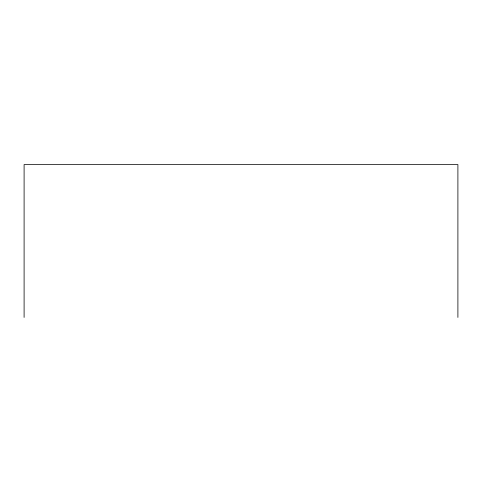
<?xml version="1.0" encoding="UTF-8"?>
<svg xmlns="http://www.w3.org/2000/svg" width="482" height="482" viewBox="0 0 482 482"><rect width="100%" height="100%" fill="white"/><g stroke="black" fill="none" stroke-linecap="round" stroke-linejoin="round"><path stroke-width="0.72" d="M457.9 317.427L457.9 164.573L24.1 164.573L24.1 317.427"/></g></svg>
